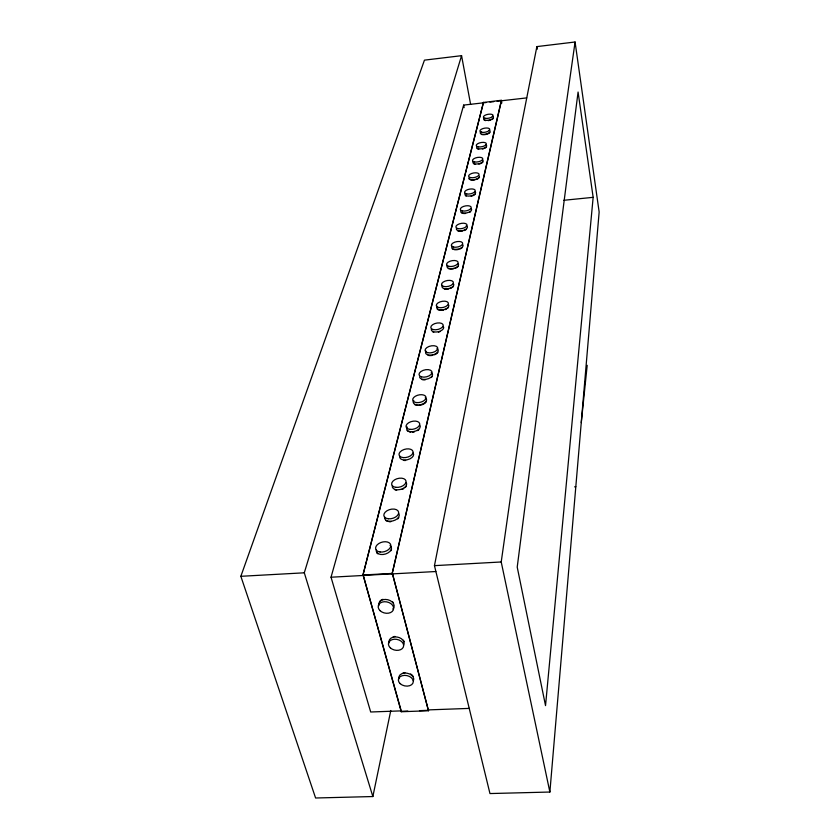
<?xml version="1.0" encoding="UTF-8"?>
<svg xmlns="http://www.w3.org/2000/svg" width="840" height="840" viewBox="0 0 840 840"><rect width="100%" height="100%" fill="white"/><g stroke="black" fill="none" stroke-linecap="round" stroke-linejoin="round"><path stroke-width="1.26" d="M549.875 792.036L599.151 212.027L575.075 42L536.875 46.599L434.459 565.646L489.962 793.558L549.875 792.036L501.218 561.971L575.075 42M593.155 197.337L545.528 705.621L517.22 567.115L578.077 92.043L593.155 197.337L563.798 200.287M581.259 422.615L587.192 365.316M400.974 710.031L363.248 575.411L401.237 711.743L428.495 710.755L392.375 573.405L362.964 575.001L483.452 102.47L501.406 100.264L392.102 573.909L501.428 100.779M401.237 711.743L401.205 710.881M470.62 104.444L461.57 55.671L424.452 60.144L240.849 576.303L315.599 798L372.855 796.541L390.789 710.504M428.495 710.755L392.375 573.405M362.964 575.001L483.494 102.312M400.586 710.903L370.692 711.995L331.034 577.216L463.659 105.095L486.077 102.533M372.855 796.541L304.3 572.807L461.57 55.671M574.602 486.864L575.809 486.696M489.909 102.092L493.752 101.661M497.112 101.273L526.701 97.902M240.849 576.303L304.3 572.807M434.459 565.646L501.218 561.971M363.248 575.411L392.269 573.836M331.034 577.216L363.783 575.442M391.282 573.951L435.824 571.525M427.886 709.905L469.476 708.393M401.32 711.302L407.81 711.06M419.496 710.64L428.579 710.304M463.659 105.095L464.132 107.646M501.365 100.433L501.816 103.016M536.875 46.599L537.274 49.182M403.084 672.861A7.539 5.271 11.4 0 1 404.933 672.599M410.54 673.964A7.539 5.271 11.4 0 1 413.091 676.295M398.99 678.72A7.539 5.271 11.4 0 1 406.791 673.145A7.539 5.271 11.4 0 1 413.364 680.851M378.872 605.609A7.812 5.659 12.6 0 1 387.881 599.739A7.812 5.659 12.6 0 1 392.879 609.042M380.069 600.978A7.812 5.659 12.6 0 1 383.05 599.308M392.312 601.577A7.812 5.659 12.6 0 1 393.445 602.931M389.109 642.821A7.675 5.46 12 0 1 397.016 637.014A7.675 5.46 12 0 1 403.746 644.973M393.246 636.751A7.675 5.46 12 0 1 395.126 636.468M403.442 640.279A7.675 5.46 12 0 1 404.082 641.707M391.514 549.392A7.801 4.904 -16 0 1 390.947 550.746M377.78 553.791A7.801 4.904 -16 0 1 376.845 552.783M390.054 545.401A7.801 4.904 -15.9 0 1 385.581 553.98A7.801 4.904 -15.9 0 1 376.362 549.78M453.369 283.647A6.038 2.972 -11.8 0 1 447.919 288.697A6.038 2.972 -11.8 0 1 442.418 285.38M453.485 286.367A6.027 2.972 -11.8 0 1 452.718 287.175M451.626 287.91A6.027 2.972 -11.8 0 1 450.282 288.519M448.781 288.96A6.027 2.972 -11.8 0 1 444.381 289.055M466.263 225.75A5.659 2.615 -11.3 0 1 463.386 230.391A5.659 2.615 -11.3 0 1 456.362 228.606M466.431 229.362A5.649 2.615 -11.3 0 1 464.163 230.559M462.756 230.969A5.649 2.615 -11.3 0 1 457.58 230.78M458.115 263.676A5.901 2.845 -11.6 0 1 452.802 268.527A5.901 2.845 -11.6 0 1 447.394 265.377M458.241 266.291A5.901 2.845 -11.6 0 1 455.112 268.359M453.642 268.779A5.901 2.845 -11.6 0 1 448.256 268.527M479.409 176.106A5.324 2.31 -10.9 0 1 474.327 179.592A5.324 2.31 -10.9 0 1 469.014 177.797M479.514 177.093A5.324 2.31 -10.9 0 1 479.189 177.734M478.527 178.374A5.324 2.31 -10.9 0 1 476.396 179.466M475.083 179.844A5.324 2.31 -10.9 0 1 470.19 179.739M469.487 179.319A5.324 2.31 -10.9 0 1 469.108 178.794M462.651 244.545A5.775 2.73 -11.4 0 1 457.475 249.218A5.775 2.73 -11.4 0 1 452.161 246.225M462.053 247.81A5.775 2.73 -11.4 0 1 459.732 249.049M458.294 249.47A5.775 2.73 -11.4 0 1 454.072 249.596M453.012 249.249A5.775 2.73 -11.4 0 1 452.267 248.745M448.413 304.531A6.174 3.108 -12 0 1 442.817 309.792A6.174 3.108 -12 0 1 437.209 306.296M448.518 307.367A6.174 3.108 -12 0 1 447.731 308.207M446.607 308.973A6.174 3.108 -12 0 1 445.231 309.603M443.699 310.065A6.174 3.108 -12 0 1 437.283 309.131M471.177 208.646A5.544 2.51 -11.1 0 1 466.956 212.835A5.544 2.51 -11.1 0 1 460.751 210.977M470.631 211.669A5.534 2.51 -11.1 0 1 469.634 212.299M465.602 213.454A5.534 2.51 -11.1 0 1 462.977 213.381M461.958 213.066A5.534 2.51 -11.1 0 1 461.233 212.615M475.178 191.783A5.429 2.405 -11 0 1 470.369 195.951A5.429 2.405 -11 0 1 465.308 193.389M475.335 194.019A5.429 2.405 -11 0 1 471.135 196.203M466.158 196.066A5.429 2.405 -11 0 1 465.444 195.636M413.165 453.002A7.161 4.169 -14.1 0 1 407.4 459.732A7.161 4.169 -14.1 0 1 399.693 456.089M405.678 460.457A7.161 4.169 -14.1 0 1 403.914 460.425M406.171 482.454A7.361 4.4 -14.6 0 1 400.218 489.521A7.361 4.4 -14.6 0 1 392.343 485.625M406.171 486.36A7.361 4.4 -14.6 0 1 405.195 487.526M403.83 488.565A7.361 4.4 -14.6 0 1 402.171 489.394M396.637 490.214A7.361 4.4 -14.6 0 1 395.02 489.867M425.24 397.814A6.793 3.759 -13.2 0 1 424.767 402.822A6.793 3.759 -13.2 0 1 416.241 404.765A6.793 3.759 -13.2 0 1 413.784 400.428M426.143 401.94A6.793 3.769 -13.2 0 1 419.044 405.363M417.365 405.353A6.793 3.769 -13.2 0 1 414.645 404.555M443.226 326.393A6.321 3.255 -12.3 0 1 438.281 331.727A6.321 3.255 -12.3 0 1 431.33 329.081M439.94 331.685A6.311 3.255 -12.3 0 1 438.375 332.147M433.776 332.209A6.311 3.255 -12.3 0 1 432.632 331.769M419.8 425.082A6.972 3.959 -13.6 0 1 413.322 431.644A6.972 3.959 -13.6 0 1 407.169 426.983M418.919 429.681A6.972 3.959 -13.6 0 1 417.627 430.626M414.33 431.928A6.972 3.959 -13.6 0 1 412.534 432.201M410.812 432.18A6.972 3.959 -13.6 0 1 409.28 431.886M408.03 431.319A6.972 3.959 -13.6 0 1 407.169 430.531M436.957 348.642A6.468 3.413 -12.5 0 1 436.569 353.168A6.468 3.413 -12.5 0 1 428.453 355.005A6.468 3.413 -12.5 0 1 426.058 351.11M437.871 352.391A6.468 3.413 -12.5 0 1 434.406 354.816M432.789 355.299A6.468 3.413 -12.5 0 1 428.085 355.331M431.245 372.624A6.625 3.581 -12.8 0 1 428.484 378.651A6.625 3.581 -12.8 0 1 419.591 377.108M432.149 376.551A6.625 3.581 -12.8 0 1 431.288 377.517M425.229 379.848A6.625 3.581 -12.8 0 1 422.121 379.596M398.8 513.534A7.571 4.641 -15.2 0 1 392.627 520.979A7.571 4.641 -15.2 0 1 384.573 516.81M398.769 517.65A7.571 4.641 -15.2 0 1 397.761 518.879M390.81 521.724A7.571 4.641 -15.2 0 1 388.952 521.672M387.303 521.293A7.571 4.641 -15.2 0 1 385.98 520.601M492.345 116.308A4.935 1.984 -10.6 0 1 492.251 118.923A4.935 1.984 -10.6 0 1 486.066 120.288A4.935 1.984 -10.6 0 1 484.04 118.146M493.185 118.545A4.935 1.984 -10.6 0 1 491.715 119.616M490.623 120.057A4.935 1.984 -10.6 0 1 488.135 120.614M485.772 120.603A4.935 1.984 -10.6 0 1 484.187 120.036M489.038 130.2A5.03 2.058 -10.6 0 1 488.628 133.088A5.03 2.058 -10.6 0 1 481.929 134.201A5.03 2.058 -10.6 0 1 481.194 131.502M489.878 132.51A5.03 2.058 -10.6 0 1 486.024 134.431A5.03 2.058 -10.6 0 1 481.394 134.389M485.594 144.627A5.124 2.142 -10.7 0 1 483.084 148.459A5.124 2.142 -10.7 0 1 476.658 147.137M486.455 147.021A5.124 2.142 -10.7 0 1 484.911 148.166M483.777 148.638A5.124 2.142 -10.7 0 1 482.517 148.995M478.748 149.184A5.124 2.142 -10.7 0 1 477.12 148.554M482.727 159.989A5.218 2.226 -10.8 0 1 478.128 163.874A5.218 2.226 -10.8 0 1 473.235 161.553M482.885 162.078A5.218 2.226 -10.8 0 1 478.874 164.126M475.041 164.304A5.218 2.226 -10.8 0 1 474.065 164.041M380.111 610.701A7.833 5.67 12.6 0 0 393.256 610.082A7.833 5.67 12.6 0 0 384.363 601.724A7.833 5.67 12.6 0 0 380.111 610.701M390.338 647.85A7.686 5.46 12 0 0 403.253 647.294A7.686 5.46 12 0 0 394.558 639.219A7.686 5.46 12 0 0 390.338 647.85M400.197 683.676A7.55 5.271 11.4 0 0 412.902 683.193A7.55 5.271 11.4 0 0 404.387 675.371A7.55 5.271 11.4 0 0 400.197 683.676M443.856 286.482A6.038 2.972 -11.8 0 0 453.348 282.965A6.038 2.972 -11.8 0 0 445.137 281.096A6.038 2.972 -11.8 0 0 443.856 286.482M458.147 228.638A5.659 2.604 -11.3 0 0 467.009 225.446A5.659 2.604 -11.3 0 0 459.27 223.902A5.659 2.604 -11.3 0 0 458.147 228.638M448.833 266.353A5.912 2.845 -11.6 0 0 458.105 262.952A5.912 2.845 -11.6 0 0 450.051 261.209A5.912 2.845 -11.6 0 0 448.833 266.353M470.747 177.639A5.324 2.31 -10.9 0 0 479.062 174.72A5.324 2.31 -10.9 0 0 471.733 173.45A5.324 2.31 -10.9 0 0 470.747 177.639M453.59 247.097A5.775 2.72 -11.4 0 0 462.651 243.799A5.775 2.72 -11.4 0 0 454.766 242.162A5.775 2.72 -11.4 0 0 453.59 247.097M438.659 307.534A6.174 3.108 -12 0 0 448.371 303.891A6.174 3.108 -12 0 0 440.003 301.896A6.174 3.108 -12 0 0 438.659 307.534M462.515 210.945A5.544 2.499 -11.1 0 0 471.198 207.837A5.544 2.499 -11.1 0 0 463.596 206.399A5.544 2.499 -11.1 0 0 462.515 210.945M466.715 193.956A5.429 2.405 -11 0 0 475.209 190.942A5.429 2.405 -11 0 0 467.744 189.599A5.429 2.405 -11 0 0 466.715 193.956M403.253 457.601A7.171 4.158 -14.1 0 0 413.038 451.626A7.171 4.158 -14.1 0 0 401.867 450.513A7.171 4.158 -14.1 0 0 403.253 457.601M395.945 487.347A7.371 4.389 -14.6 0 0 406.024 481.1A7.371 4.389 -14.6 0 0 394.58 479.85A7.371 4.389 -14.6 0 0 395.945 487.347M416.756 402.602A6.804 3.759 -13.2 0 0 425.995 397.131A6.804 3.759 -13.2 0 0 415.349 396.239A6.804 3.759 -13.2 0 0 416.756 402.602M433.219 329.564A6.321 3.255 -12.3 0 0 443.163 325.805A6.321 3.255 -12.3 0 0 434.627 323.663A6.321 3.255 -12.3 0 0 433.219 329.564M410.172 429.387A6.983 3.948 -13.6 0 0 419.685 423.675A6.983 3.948 -13.6 0 0 408.786 422.678A6.983 3.948 -13.6 0 0 410.172 429.387M427.518 352.653A6.479 3.413 -12.5 0 0 437.714 348.757A6.479 3.413 -12.5 0 0 428.988 346.469A6.479 3.413 -12.5 0 0 427.518 352.653M421.533 376.887A6.636 3.581 -12.8 0 0 431.991 372.844A6.636 3.581 -12.8 0 0 423.077 370.387A6.636 3.581 -12.8 0 0 421.533 376.887M388.238 518.763A7.581 4.631 -15.2 0 0 398.632 512.211A7.581 4.631 -15.2 0 0 386.883 510.825A7.581 4.631 -15.2 0 0 388.238 518.763M380.079 551.996A7.812 4.904 -15.9 0 0 390.8 545.118A7.812 4.904 -15.9 0 0 378.756 543.575A7.812 4.904 -15.9 0 0 380.079 551.996M485.384 118.356A4.935 1.984 -10.6 0 0 493.08 115.731A4.935 1.984 -10.6 0 0 486.245 114.755A4.935 1.984 -10.6 0 0 485.384 118.356M481.929 132.342A5.03 2.058 -10.6 0 0 489.773 129.654A5.03 2.058 -10.6 0 0 482.822 128.614A5.03 2.058 -10.6 0 0 481.929 132.342M478.338 146.874A5.124 2.131 -10.7 0 0 486.339 144.102A5.124 2.131 -10.7 0 0 479.262 143A5.124 2.131 -10.7 0 0 478.338 146.874M474.611 161.963A5.229 2.216 -10.8 0 0 482.769 159.117A5.229 2.216 -10.8 0 0 475.577 157.93A5.229 2.216 -10.8 0 0 474.611 161.963"/></g></svg>
